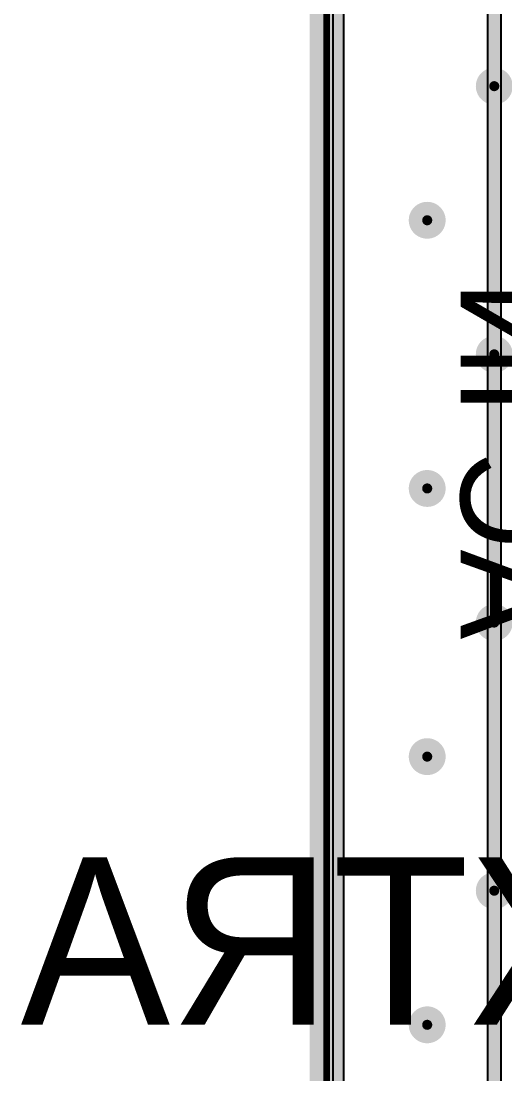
# Model space of a CAD drawing. Header units: millimetres. Extents: x 372 to 687, y 380 to 482.
# Drawn here: x 371.89 to 386.32, y 430.53 to 461.94 of the extents above; entities that cross this region are included whole.
import ezdxf

# ---------------------------------------------------------------- set-up
doc = ezdxf.new("R2010")
doc.units = ezdxf.units.MM
for name, color, linetype in [('BottomLayer', 5, 'Continuous'), ('BottomOverlay', 54, 'Continuous'), ('InternalPlane1', 76, 'Continuous'), ('InternalPlane2', 16, 'Continuous'), ('Mechanical1', 6, 'Continuous'), ('MultiLayer', 9, 'Continuous'), ('TopLayer', 1, 'Continuous'), ('ViaHoleLayer', 16, 'Continuous')]:
    doc.layers.add(name, color=color, linetype=linetype)

msp = doc.modelspace()

# ---------------------------------------------------------------- linework, layer by layer
at = {"layer": 'BottomLayer'}
msp.add_line((381.2, 381.2), (381.2, 480.8), dxfattribs=at)
at = {"layer": 'BottomLayer', "const_width": 0.3}
for points in [[(385.85, 460, 1), (386.15, 460, 1)], [(383.85, 456, 1), (384.15, 456, 1)], [(385.85, 452, 1), (386.15, 452, 1)], [(383.85, 448, 1), (384.15, 448, 1)], [(385.85, 444, 1), (386.15, 444, 1)], [(383.85, 440, 1), (384.15, 440, 1)], [(385.85, 436, 1), (386.15, 436, 1)], [(383.85, 432, 1), (384.15, 432, 1)]]:
    msp.add_lwpolyline(points, format="xyb", close=True, dxfattribs=at)
at = {"layer": 'InternalPlane1'}
for p, q in [((381.51, 381.51), (381.51, 480.49)), ((385.798, 464.73), (385.798, 402.27)), ((386.202, 402.27), (386.202, 464.73))]:
    msp.add_line(p, q, dxfattribs=at)
for points, const_width in [([(381, 381), (381, 481)], 1.016), ([(386, 402.27), (386, 464.73)], 0.4)]:
    msp.add_lwpolyline(points, dxfattribs=dict(at, const_width=const_width))
at = {"layer": 'InternalPlane1', "const_width": 0.55}
for points in [[(385.725, 460, 1), (386.275, 460, 1)], [(383.725, 456, 1), (384.275, 456, 1)], [(385.725, 452, 1), (386.275, 452, 1)], [(383.725, 448, 1), (384.275, 448, 1)], [(385.725, 444, 1), (386.275, 444, 1)], [(383.725, 440, 1), (384.275, 440, 1)], [(385.725, 436, 1), (386.275, 436, 1)], [(383.725, 432, 1), (384.275, 432, 1)]]:
    msp.add_lwpolyline(points, format="xyb", close=True, dxfattribs=at)
at = {"layer": 'InternalPlane2'}
msp.add_line((381.51, 381.51), (381.51, 480.49), dxfattribs=at)
at = {"layer": 'InternalPlane2', "const_width": 1.016}
msp.add_lwpolyline([(381, 381), (381, 481)], dxfattribs=at)
at = {"layer": 'InternalPlane2', "const_width": 0.55}
for points in [[(385.725, 460, 1), (386.275, 460, 1)], [(383.725, 456, 1), (384.275, 456, 1)], [(385.725, 452, 1), (386.275, 452, 1)], [(383.725, 448, 1), (384.275, 448, 1)], [(385.725, 444, 1), (386.275, 444, 1)], [(383.725, 440, 1), (384.275, 440, 1)], [(385.725, 436, 1), (386.275, 436, 1)], [(383.725, 432, 1), (384.275, 432, 1)]]:
    msp.add_lwpolyline(points, format="xyb", close=True, dxfattribs=at)
at = {"layer": 'Mechanical1', "const_width": 0.2}
msp.add_lwpolyline([(381, 381), (381, 481)], dxfattribs=at)
at = {"layer": 'MultiLayer', "const_width": 0.3}
for points in [[(385.85, 460, 1), (386.15, 460, 1)], [(383.85, 456, 1), (384.15, 456, 1)], [(385.85, 452, 1), (386.15, 452, 1)], [(383.85, 448, 1), (384.15, 448, 1)], [(385.85, 444, 1), (386.15, 444, 1)], [(383.85, 440, 1), (384.15, 440, 1)], [(385.85, 436, 1), (386.15, 436, 1)], [(383.85, 432, 1), (384.15, 432, 1)]]:
    msp.add_lwpolyline(points, format="xyb", close=True, dxfattribs=at)
at = {"layer": 'TopLayer'}
msp.add_line((381.2, 381.2), (381.2, 480.8), dxfattribs=at)
at = {"layer": 'TopLayer', "const_width": 0.3}
for points in [[(385.85, 460, 1), (386.15, 460, 1)], [(383.85, 456, 1), (384.15, 456, 1)], [(385.85, 452, 1), (386.15, 452, 1)], [(383.85, 448, 1), (384.15, 448, 1)], [(385.85, 444, 1), (386.15, 444, 1)], [(383.85, 440, 1), (384.15, 440, 1)], [(385.85, 436, 1), (386.15, 436, 1)], [(383.85, 432, 1), (384.15, 432, 1)]]:
    msp.add_lwpolyline(points, format="xyb", close=True, dxfattribs=at)
at = {"layer": 'ViaHoleLayer', "const_width": 0.15}
for points in [[(385.925, 460, 1), (386.075, 460, 1)], [(383.925, 456, 1), (384.075, 456, 1)], [(385.925, 452, 1), (386.075, 452, 1)], [(383.925, 448, 1), (384.075, 448, 1)], [(385.925, 444, 1), (386.075, 444, 1)], [(383.925, 440, 1), (384.075, 440, 1)], [(385.925, 436, 1), (386.075, 436, 1)], [(383.925, 432, 1), (384.075, 432, 1)]]:
    msp.add_lwpolyline(points, format="xyb", close=True, dxfattribs=at)

# ---------------------------------------------------------------- texts
at = {"layer": 'BottomOverlay', "text_generation_flag": 2}
for s, height, rotation, p in [('AC IN', 3, 270, (385, 443.5)), ('VCC_EXTRA', 5, 360, (412, 432))]:
    msp.add_text(s, height=height, rotation=rotation, dxfattribs=at).set_placement(p)

doc.saveas('drawing.dxf')
